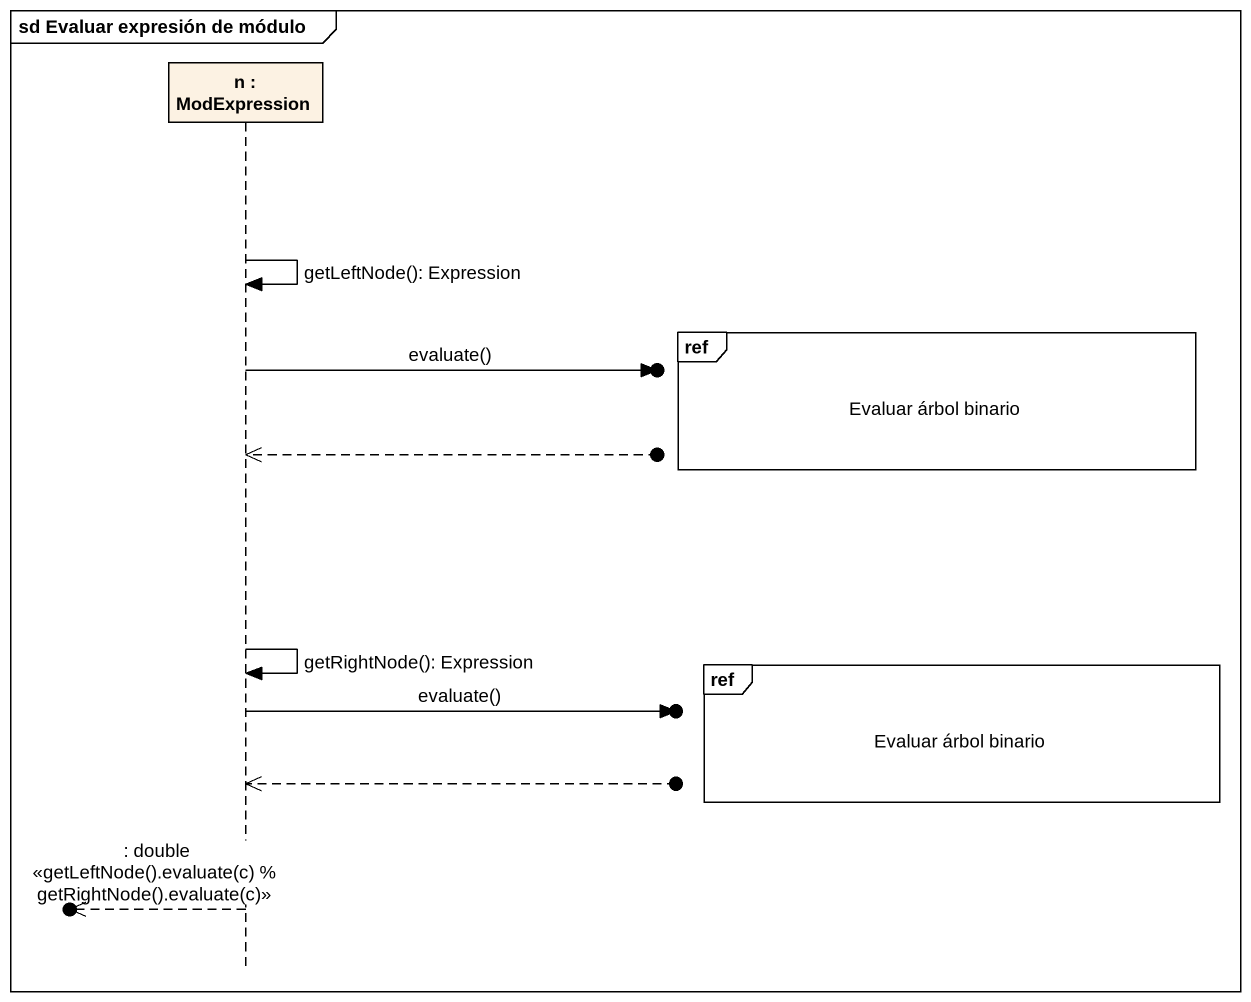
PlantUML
@startuml
mainframe sd Evaluar expresión de módulo
hide footbox
participant "n : ModExpression" as n

n -> n : getLeftNode(): Expression
ref over n : Evaluar árbol binario
n ->o] : evaluate()
n <<--o]
n -> n : getRightNode(): Expression
ref over n : Evaluar árbol binario
n ->o] : evaluate()
n <<--o]
[o<<-- n : : double <<getLeftNode().evaluate(c) % getRightNode().evaluate(c)>>
@enduml
